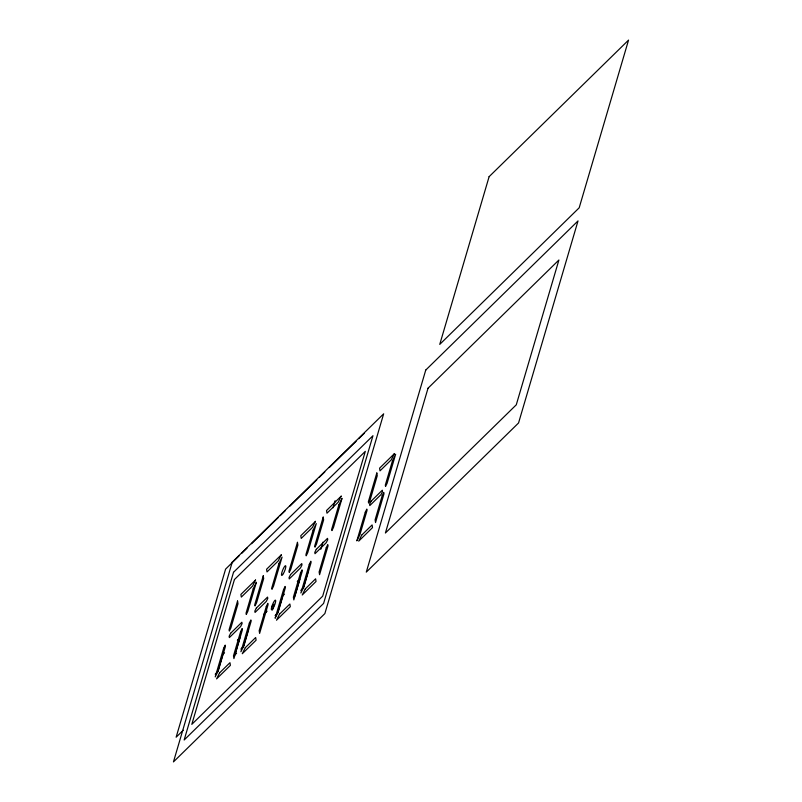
<?xml version="1.0" encoding="UTF-8"?>
<svg xmlns="http://www.w3.org/2000/svg" width="802" height="802" viewBox="0 0 802 802"><rect width="100%" height="100%" fill="white"/><g stroke="black" fill="none" stroke-linecap="round" stroke-linejoin="round"><path stroke-width="1.2" d="M248.5 629.38L243.447 646.552L240.881 649.069M272.49 609.951L274.174 604.227L271.517 606.833M294.795 596.257L299.848 579.084L297.281 581.59M308.409 570.693L303.356 587.876L300.79 590.392M320.8 549.28L322.895 542.172M333 507.826L335.096 500.719M239.006 555.986L225.593 569.119L176.129 737.208L183.237 730.231M241.683 553.36L247.046 548.107M251.517 543.736L278.334 517.47M280.119 515.716L285.482 510.463M289.953 506.092L316.77 479.827M319.447 477.2L324.81 471.947M329.281 467.566L356.098 441.3M358.775 438.674L364.138 433.421M224.54 652.848L222.826 654.522L217.773 671.705L215.207 674.221M237.372 640.277L239.938 637.76L234.886 654.933L236.6 653.259M263.547 614.633L267.096 611.164M284.449 594.172L282.735 595.846L277.682 613.019L275.106 615.535M232.249 562.122L173.453 761.9L324.87 613.58L383.667 413.812L232.249 562.122M233.522 572.287L184.159 739.995L323.597 603.425L372.96 435.707L233.522 572.287M234.435 579.545L191.808 724.356L322.685 596.157L365.311 451.356L234.435 579.545M223.658 648.216L215.217 676.908L218.284 670.723L225.412 646.502L225.192 645.129L223.658 648.216M237.552 601.009L229.111 629.7L229.332 631.074L230.866 627.986L237.993 603.766L237.552 601.009M240.61 631.615L233.482 655.836L233.913 658.592L242.364 629.901L242.144 628.517L240.61 631.615M253.211 588.818L246.064 613.099L246.284 614.472L247.808 611.385L256.379 582.262L253.211 588.818M249.352 623.054L240.911 651.745L243.978 645.56L251.106 621.339L250.886 619.956L249.352 623.054M263.246 575.846L254.805 604.538L255.016 605.911L256.55 602.823L263.678 578.593L263.246 575.846M266.304 606.452L259.176 630.673L259.607 633.43L268.058 604.728L267.838 603.355L266.304 606.452M278.895 563.656L271.758 587.936L271.968 589.31L273.502 586.222L282.073 557.099L278.895 563.656M283.567 589.54L275.126 618.232L278.184 612.046L285.322 587.826L285.101 586.442L283.567 589.54M297.462 542.332L289.021 571.024L289.231 572.397L290.765 569.31L297.893 545.079L297.462 542.332M300.519 572.929L293.392 597.159L293.823 599.916L302.274 571.214L302.053 569.841L300.519 572.929M313.111 530.142L305.973 554.413L306.184 555.796L307.717 552.698L316.289 523.586L313.111 530.142M309.301 564.327L300.86 593.019L303.928 586.833L311.056 562.613L310.835 561.23L309.301 564.327M323.196 517.12L314.755 545.811L314.975 547.185L316.509 544.097L323.637 519.876L323.196 517.12M326.254 547.726L319.126 571.946L319.567 574.703L328.008 546.012L327.787 544.628L326.254 547.726M338.855 504.929L331.707 529.21L331.928 530.583L333.462 527.495L342.023 498.373L338.855 504.929M365.281 512.187L356.84 540.879L359.897 534.693L367.035 510.473L366.815 509.09L365.281 512.187M376.82 472.99L368.369 501.681L368.589 503.065L370.123 499.967L377.251 475.746L376.82 472.99M382.233 495.576L375.105 519.806L375.536 522.563L383.978 493.862L383.767 492.488L382.233 495.576M392.469 460.809L385.321 485.08L385.541 486.453L387.075 483.365L395.647 454.253L392.469 460.809M425.752 370.063L366.283 572.127L518.553 422.975L578.021 220.901L425.752 370.063M489.11 176.681L439.757 344.389L579.184 207.808L628.547 40.1L489.11 176.681M428.027 388.208L385.401 533.019L516.277 404.82L558.904 260.008L428.027 388.208M255.557 580.047L252.56 586.082L241.322 597.099L240.891 594.412L255.557 580.047M230.635 633.239L229.141 636.267L229.352 637.61L240.59 626.593L242.094 623.575L241.873 622.232L230.635 633.239M219.588 672.848L216.59 678.893L230.395 665.369L229.974 662.683L219.588 672.848M281.251 554.884L278.254 560.919L267.006 571.936L266.585 569.24L281.251 554.884M256.329 608.076L254.825 611.094L255.046 612.447L266.284 601.43L267.778 598.412L267.567 597.069L256.329 608.076M245.282 647.685L242.284 653.73L256.089 640.207L255.668 637.52L245.282 647.685M315.467 521.37L312.469 527.405L301.221 538.423L300.8 535.726L315.467 521.37M290.545 574.563L289.041 577.58L289.251 578.934L300.499 567.916L301.993 564.899L301.783 563.555L290.545 574.563M279.497 614.172L276.5 620.217L290.304 606.693L289.883 604.006L279.497 614.172M341.201 496.157L338.203 502.192L326.965 513.21L326.534 510.513L341.201 496.157M316.279 549.35L314.785 552.377L314.996 553.721L326.234 542.703L327.737 539.686L327.527 538.342L316.279 549.35M305.231 588.959L302.234 595.004L316.038 581.48L315.617 578.793L305.231 588.959M394.243 453.812L391.256 459.847L380.008 470.864L379.587 468.167L394.243 453.812M371.075 501.22L369.582 504.237L369.792 505.581L381.03 494.573L382.534 491.556L382.313 490.202L371.075 501.22M361.712 535.104L358.715 541.139L372.519 527.616L372.098 524.929L361.712 535.104M283.387 573.61A5.233 1.063 -68.2 0 0 285.652 565.741A5.233 1.063 -68.2 0 0 281.913 572.337A5.233 1.063 -68.2 0 0 283.387 573.61M273.241 608.066A5.233 1.063 -68.2 0 0 275.517 600.187A5.233 1.063 -68.2 0 0 271.768 606.783A5.233 1.063 -68.2 0 0 273.241 608.066"/></g></svg>
